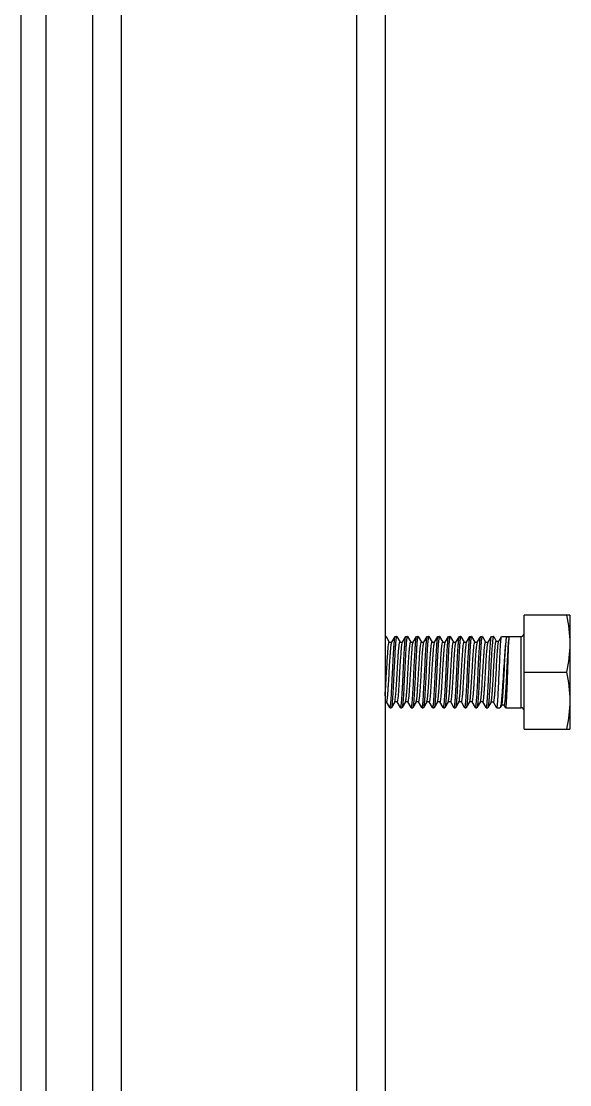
# Model space of a CAD drawing. Extents: x 27938 to 1507990, y 110129 to 923079.
# Drawn here: x 549365 to 549994, y 367100 to 368319 of the extents above; entities that cross this region are included whole.
import ezdxf

# ---------------------------------------------------------------- set-up
doc = ezdxf.new("R2010")
doc.units = 0
doc.header["$LTSCALE"] = 1000
doc.header["$MEASUREMENT"] = 0

msp = doc.modelspace()

# ---------------------------------------------------------------- linework, layer by layer
for p, q in [((549365, 366317.4), (549365, 369059.5)), ((549393.7, 366675.4), (549393.7, 368938.6)), ((549446.8, 368785.7), (549446.8, 366070.8)), ((549479.5, 368785.7), (549479.5, 366070.8)), ((549749.4, 368785.7), (549749.4, 366070.8)), ((549782.1, 368785.7), (549782.1, 366070.8)), ((549993.9, 367638.8), (549941.5, 367638.8)), ((549941.5, 367508), (549941.5, 367638.8)), ((549993.9, 367638.8), (549993.9, 367508)), ((549782.1, 367614.3), (549783.1, 367614.3)), ((549783.3, 367614.2), (549783.1, 367614.3)), ((549793.7, 367614.2), (549793.8, 367614.3)), ((549793.8, 367614.3), (549795.4, 367614.3)), ((549795.5, 367614.2), (549795.4, 367614.3)), ((549805.9, 367614.2), (549806.1, 367614.3)), ((549806.1, 367614.3), (549807.6, 367614.3)), ((549807.8, 367614.2), (549807.6, 367614.3)), ((549818.2, 367614.2), (549818.4, 367614.3)), ((549818.4, 367614.3), (549819.9, 367614.3)), ((549820.1, 367614.2), (549819.9, 367614.3)), ((549830.5, 367614.2), (549830.6, 367614.3)), ((549830.6, 367614.3), (549832.2, 367614.3)), ((549832.3, 367614.2), (549832.2, 367614.3)), ((549842.7, 367614.2), (549842.9, 367614.3)), ((549842.9, 367614.3), (549844.4, 367614.3)), ((549855, 367614.2), (549855.2, 367614.3)), ((549855.2, 367614.3), (549856.7, 367614.3)), ((549856.9, 367614.2), (549856.7, 367614.3)), ((549867.3, 367614.2), (549867.4, 367614.3)), ((549867.4, 367614.3), (549869, 367614.3)), ((549869.1, 367614.2), (549869, 367614.3)), ((549879.5, 367614.2), (549879.7, 367614.3)), ((549879.7, 367614.3), (549881.2, 367614.3)), ((549881.4, 367614.2), (549881.2, 367614.3)), ((549891.8, 367614.2), (549892, 367614.3)), ((549892, 367614.3), (549893.5, 367614.3)), ((549904.1, 367614.2), (549904.2, 367614.3)), ((549904.2, 367614.3), (549906.6, 367614.3)), ((549906.8, 367614.1), (549906.6, 367614.3)), ((549915.6, 367614.2), (549915.7, 367614.3)), ((549915.7, 367614.3), (549938.3, 367614.3)), ((549938.3, 367532.5), (549938.3, 367614.3)), ((549783.3, 367614.2), (549787, 367607.7)), ((549786.9, 367607.7), (549789.9, 367607.7)), ((549789.8, 367607.5), (549793.7, 367614.2)), ((549795.5, 367614.2), (549799.3, 367607.7)), ((549799.2, 367607.7), (549802.2, 367607.7)), ((549802.1, 367607.5), (549805.9, 367614.2)), ((549807.8, 367614.2), (549811.6, 367607.7)), ((549811.5, 367607.7), (549814.4, 367607.7)), ((549814.3, 367607.5), (549818.2, 367614.2)), ((549820.1, 367614.2), (549823.8, 367607.7)), ((549823.7, 367607.7), (549826.7, 367607.7)), ((549826.6, 367607.5), (549830.5, 367614.2)), ((549832.3, 367614.2), (549836.1, 367607.7)), ((549836, 367607.7), (549839, 367607.7)), ((549838.9, 367607.5), (549842.7, 367614.2)), ((549844.6, 367614.2), (549848.4, 367607.7)), ((549848.3, 367607.7), (549851.2, 367607.7)), ((549851.1, 367607.5), (549855, 367614.2)), ((549856.9, 367614.2), (549860.6, 367607.7)), ((549860.5, 367607.7), (549863.5, 367607.7)), ((549863.4, 367607.5), (549867.3, 367614.2)), ((549869.1, 367614.2), (549872.9, 367607.7)), ((549872.8, 367607.7), (549875.8, 367607.7)), ((549875.7, 367607.5), (549879.5, 367614.2)), ((549881.4, 367614.2), (549885.2, 367607.7)), ((549885.1, 367607.7), (549888, 367607.7)), ((549887.9, 367607.5), (549891.8, 367614.2)), ((549893.7, 367614.2), (549897.4, 367607.7)), ((549897.3, 367607.7), (549900.3, 367607.7)), ((549900.2, 367607.5), (549904.1, 367614.2)), ((549906.8, 367614.1), (549909.7, 367609)), ((549909.6, 367609), (549912.6, 367609)), ((549912.5, 367608.9), (549915.6, 367614.2)), ((549924.5, 367613.4), (549921.4, 367613.4)), ((549941.5, 367573.4), (549990.2, 367573.4)), ((549783.9, 367539.2), (549782.1, 367539.2)), ((549787.5, 367532.7), (549783.8, 367539.2)), ((549787.5, 367532.7), (549787.7, 367532.5)), ((549787.7, 367532.5), (549789.2, 367532.5)), ((549789.4, 367532.7), (549789.2, 367532.5)), ((549793.3, 367539.3), (549789.4, 367532.7)), ((549796.1, 367539.2), (549793.2, 367539.2)), ((549793.3, 367539.3), (549793.4, 367539.5)), ((549799.8, 367532.7), (549796, 367539.2)), ((549799.8, 367532.7), (549800, 367532.5)), ((549800, 367532.5), (549801.5, 367532.5)), ((549801.7, 367532.7), (549801.5, 367532.5)), ((549805.5, 367539.3), (549801.7, 367532.7)), ((549808.4, 367539.2), (549805.4, 367539.2)), ((549805.5, 367539.3), (549805.6, 367539.5)), ((549812.1, 367532.7), (549808.3, 367539.2)), ((549812.1, 367532.7), (549812.2, 367532.5)), ((549812.2, 367532.5), (549813.8, 367532.5)), ((549813.9, 367532.7), (549813.8, 367532.5)), ((549817.8, 367539.3), (549813.9, 367532.7)), ((549820.7, 367539.2), (549817.7, 367539.2)), ((549817.8, 367539.3), (549817.9, 367539.5)), ((549824.3, 367532.7), (549820.6, 367539.2)), ((549824.3, 367532.7), (549824.5, 367532.5)), ((549824.5, 367532.5), (549826, 367532.5)), ((549826.2, 367532.7), (549826, 367532.5)), ((549830.1, 367539.3), (549826.2, 367532.7)), ((549832.9, 367539.2), (549830, 367539.2)), ((549830.1, 367539.3), (549830.1, 367539.5)), ((549836.6, 367532.7), (549832.8, 367539.2)), ((549836.6, 367532.7), (549836.8, 367532.5)), ((549836.8, 367532.5), (549838.3, 367532.5)), ((549838.5, 367532.7), (549838.3, 367532.5)), ((549842.3, 367539.3), (549838.5, 367532.7)), ((549845.2, 367539.2), (549842.2, 367539.2)), ((549842.3, 367539.3), (549842.4, 367539.5)), ((549848.9, 367532.7), (549845.1, 367539.2)), ((549848.9, 367532.7), (549849, 367532.5)), ((549849, 367532.5), (549850.6, 367532.5)), ((549850.7, 367532.7), (549850.6, 367532.5)), ((549854.6, 367539.3), (549850.7, 367532.7)), ((549857.5, 367539.2), (549854.5, 367539.2)), ((549861.1, 367532.7), (549857.4, 367539.2)), ((549861.1, 367532.7), (549861.3, 367532.5)), ((549861.3, 367532.5), (549862.8, 367532.5)), ((549866.9, 367539.3), (549863, 367532.7)), ((549869.7, 367539.2), (549866.8, 367539.2)), ((549866.9, 367539.3), (549866.9, 367539.5)), ((549873.4, 367532.7), (549869.6, 367539.2)), ((549873.6, 367532.5), (549875.1, 367532.5)), ((549875.3, 367532.7), (549875.1, 367532.5)), ((549879.1, 367539.3), (549875.3, 367532.7)), ((549882, 367539.2), (549879, 367539.2)), ((549879.1, 367539.3), (549879.2, 367539.5)), ((549885.7, 367532.7), (549881.9, 367539.2)), ((549885.7, 367532.7), (549885.8, 367532.5)), ((549885.8, 367532.5), (549887.4, 367532.5)), ((549887.5, 367532.7), (549887.4, 367532.5)), ((549891.4, 367539.3), (549887.5, 367532.7)), ((549894.3, 367539.2), (549891.3, 367539.2)), ((549891.4, 367539.3), (549891.5, 367539.5)), ((549897.9, 367532.7), (549894.2, 367539.2)), ((549897.9, 367532.7), (549898.1, 367532.5)), ((549898.1, 367532.5), (549899.8, 367532.5)), ((549900, 367532.7), (549899.8, 367532.5)), ((549903.7, 367539.1), (549900, 367532.7)), ((549906.5, 367538.9), (549903.6, 367538.9)), ((549910.1, 367532.7), (549906.4, 367538.9)), ((549910.1, 367532.7), (549910.2, 367532.5)), ((549910.2, 367532.5), (549913.9, 367532.5)), ((549914.2, 367532.8), (549913.9, 367532.5)), ((549915.9, 367535.8), (549914.2, 367532.8)), ((549918.8, 367535.6), (549915.9, 367535.6)), ((549920.5, 367532.6), (549918.8, 367535.6)), ((549920.5, 367532.6), (549920.6, 367532.5)), ((549920.6, 367532.5), (549938.3, 367532.5)), ((549941.5, 367508), (549993.9, 367508))]:
    msp.add_line(p, q)
for centre, start, end in [((549938.3, 367617.6), 270, 0), ((549938.3, 367529.3), 0, 90)]:
    msp.add_arc(centre, 3.27, start, end)
for points in [[(549990.2, 367638.8), (549992.5, 367628.1), (549993.9, 367617.1), (549993.9, 367606.1)], [(549993.9, 367606.1), (549993.9, 367595.2), (549992.5, 367584.2), (549990.2, 367573.4)], [(549990.2, 367573.4), (549992.5, 367562.7), (549993.9, 367551.7), (549993.9, 367540.7)], [(549993.9, 367540.7), (549993.9, 367529.7), (549992.5, 367518.7), (549990.2, 367508)]]:
    msp.add_open_spline(points, degree=3)
for points, knots in [([(549783.1, 367614.3), (549783, 367614.3), (549782.8, 367613.7), (549782.5, 367612.7), (549782.3, 367611), (549782.2, 367609.6), (549782.1, 367608.8)], [0, 0, 0, 0, 0.077049, 0.268055, 0.577055, 1, 1, 1, 1]), ([(549795.4, 367614.3), (549795.3, 367614.3), (549795.1, 367614), (549795, 367613.4), (549794.8, 367612.4), (549794.5, 367610.4), (549794.2, 367607), (549793.8, 367602), (549793.4, 367595.8), (549793.1, 367588.9), (549792.7, 367581.3), (549792.4, 367576.1), (549792.3, 367573.4)], [0, 0, 0, 0, 0.006679, 0.021742, 0.04591, 0.079126, 0.171519, 0.295578, 0.446611, 0.618856, 0.8057, 1, 1, 1, 1]), ([(549807.6, 367614.3), (549807.5, 367614.3), (549807.4, 367614), (549807.2, 367613.4), (549807, 367612.4), (549806.8, 367610.4), (549806.4, 367607), (549806.1, 367602), (549805.7, 367595.8), (549805.3, 367588.9), (549805, 367581.3), (549804.7, 367576.1), (549804.6, 367573.4)], [0, 0, 0, 0, 0.006669, 0.021718, 0.045876, 0.079084, 0.171468, 0.295521, 0.446556, 0.618814, 0.805682, 1, 1, 1, 1]), ([(549819.9, 367614.3), (549819.8, 367614.3), (549819.6, 367614), (549819.5, 367613.4), (549819.3, 367612.4), (549819, 367610.4), (549818.7, 367607), (549818.3, 367602), (549818, 367595.8), (549817.6, 367588.9), (549817.2, 367581.3), (549817, 367576.1), (549816.8, 367573.4)], [0, 0, 0, 0, 0.00669, 0.021765, 0.045943, 0.079167, 0.171572, 0.295635, 0.446661, 0.618889, 0.805716, 1, 1, 1, 1]), ([(549832.2, 367614.3), (549832.1, 367614.3), (549831.9, 367614), (549831.8, 367613.4), (549831.6, 367612.4), (549831.3, 367610.4), (549831, 367607), (549830.6, 367602), (549830.2, 367595.8), (549829.9, 367588.9), (549829.5, 367581.3), (549829.2, 367576.1), (549829.1, 367573.4)], [0, 0, 0, 0, 0.006677, 0.021735, 0.045901, 0.079116, 0.171512, 0.295573, 0.4466, 0.618843, 0.805694, 1, 1, 1, 1]), ([(549844.4, 367614.3), (549844.3, 367614.3), (549844.2, 367614), (549844, 367613.4), (549843.8, 367612.4), (549843.6, 367610.4), (549843.2, 367607), (549842.9, 367602), (549842.5, 367595.8), (549842.1, 367588.9), (549841.7, 367581.3), (549841.5, 367576.1), (549841.4, 367573.4)], [0, 0, 0, 0, 0.006697, 0.021777, 0.045962, 0.079191, 0.171605, 0.29567, 0.44669, 0.618909, 0.805726, 1, 1, 1, 1]), ([(549844.6, 367614.2), (549844.6, 367614.2), (549844.5, 367614.3), (549844.5, 367614.3), (549844.4, 367614.3)], [0, 0, 0, 0, 0.600612, 1, 1, 1, 1]), ([(549856.7, 367614.3), (549856.6, 367614.3), (549856.4, 367614), (549856.3, 367613.4), (549856.1, 367612.4), (549855.8, 367610.4), (549855.5, 367607), (549855.1, 367602), (549854.8, 367595.8), (549854.4, 367588.9), (549854, 367581.3), (549853.8, 367576.1), (549853.6, 367573.4)], [0, 0, 0, 0, 0.006686, 0.021757, 0.045931, 0.079152, 0.171553, 0.295615, 0.446644, 0.618879, 0.805711, 1, 1, 1, 1]), ([(549869, 367614.3), (549868.9, 367614.3), (549868.7, 367614), (549868.6, 367613.4), (549868.4, 367612.4), (549868.1, 367610.4), (549867.8, 367607), (549867.4, 367602), (549867, 367595.8), (549866.7, 367588.9), (549866.3, 367581.3), (549866, 367576.1), (549865.9, 367573.4)], [0, 0, 0, 0, 0.006676, 0.021736, 0.045901, 0.079115, 0.171505, 0.295563, 0.446596, 0.618846, 0.805696, 1, 1, 1, 1]), ([(549881.2, 367614.3), (549881.1, 367614.3), (549881, 367614), (549880.8, 367613.4), (549880.6, 367612.4), (549880.4, 367610.4), (549880, 367607), (549879.7, 367602), (549879.3, 367595.8), (549878.9, 367588.9), (549878.5, 367581.3), (549878.3, 367576.1), (549878.2, 367573.4)], [0, 0, 0, 0, 0.006669, 0.021718, 0.045876, 0.079084, 0.171468, 0.295522, 0.446557, 0.618815, 0.805682, 1, 1, 1, 1]), ([(549893.5, 367614.3), (549893.4, 367614.3), (549893.2, 367614), (549893.1, 367613.4), (549892.9, 367612.4), (549892.6, 367610.4), (549892.3, 367607), (549891.9, 367602), (549891.6, 367595.8), (549891.2, 367588.9), (549890.8, 367581.3), (549890.6, 367576.1), (549890.4, 367573.4)], [0, 0, 0, 0, 0.006688, 0.021753, 0.045929, 0.079148, 0.171548, 0.29561, 0.446639, 0.618873, 0.805706, 1, 1, 1, 1]), ([(549893.7, 367614.2), (549893.6, 367614.2), (549893.6, 367614.3), (549893.5, 367614.3), (549893.5, 367614.3)], [0, 0, 0, 0, 0.600476, 1, 1, 1, 1]), ([(549906.6, 367614.3), (549906.5, 367614.3), (549906.2, 367614), (549906.1, 367613.4), (549905.9, 367612.4), (549905.6, 367610.4), (549905.2, 367607), (549904.8, 367602), (549904.3, 367595.8), (549903.9, 367588.9), (549903.5, 367581.3), (549903.2, 367576.1), (549903.1, 367573.4)], [0, 0, 0, 0, 0.007187, 0.022465, 0.046744, 0.080015, 0.172417, 0.296393, 0.447275, 0.619318, 0.805937, 1, 1, 1, 1]), ([(549782.1, 367546.3), (549782.3, 367548.9), (549782.8, 367554.6), (549783.3, 367563.9), (549783.9, 367574.1), (549784.5, 367584.1), (549785, 367592.1), (549785.4, 367597.7), (549785.7, 367601.1), (549786, 367603.8), (549786.3, 367605.9), (549786.5, 367606.9), (549786.8, 367607.7), (549786.9, 367607.7)], [0, 0, 0, 0, 0.125273, 0.280526, 0.451, 0.620464, 0.772784, 0.837888, 0.893492, 0.938284, 0.971239, 0.991709, 1, 1, 1, 1]), ([(549783.9, 367539.2), (549783.9, 367539.2), (549784.1, 367539.4), (549784.4, 367540.2), (549784.7, 367542), (549785, 367544.9), (549785.4, 367548.9), (549785.7, 367553.8), (549786.1, 367559.3), (549786.5, 367565.4), (549787, 367573.9), (549787.4, 367582.3), (549787.9, 367590.3), (549788.3, 367595.5), (549788.7, 367600), (549789, 367603.5), (549789.4, 367605.9), (549789.6, 367607.1), (549789.8, 367607.5)], [0, 0, 0, 0, 0.003516, 0.010771, 0.037949, 0.081609, 0.140308, 0.211978, 0.294061, 0.383613, 0.477416, 0.664254, 0.750571, 0.827952, 0.893624, 0.945254, 0.981055, 1, 1, 1, 1]), ([(549790.8, 367573.4), (549791, 367578.4), (549791.4, 367585.6), (549791.8, 367594.8), (549792.2, 367600.8), (549792.6, 367605.8), (549792.9, 367609.8), (549793.2, 367612.4), (549793.4, 367613.8), (549793.7, 367614.2)], [0, 0, 0, 0, 0.364023, 0.530311, 0.678342, 0.803036, 0.90014, 0.966414, 1, 1, 1, 1]), ([(549793.4, 367539.5), (549793.5, 367540), (549793.8, 367541.5), (549794.1, 367544.1), (549794.5, 367547.8), (549795, 367554.3), (549795.6, 367563.8), (549796.2, 367573.9), (549796.6, 367582.2), (549797, 367588.1), (549797.3, 367593.5), (549797.7, 367598.2), (549798.1, 367602.1), (549798.4, 367604.9), (549798.7, 367606.7), (549798.9, 367607.4), (549799.1, 367607.7), (549799.2, 367607.7)], [0, 0, 0, 0, 0.023139, 0.062463, 0.116774, 0.184236, 0.348936, 0.533941, 0.62611, 0.713772, 0.793885, 0.863675, 0.920735, 0.963127, 0.989505, 0.996557, 1, 1, 1, 1]), ([(549796.1, 367539.2), (549796.2, 367539.2), (549796.4, 367539.4), (549796.6, 367540.2), (549797, 367542), (549797.3, 367544.9), (549797.7, 367548.9), (549798, 367553.8), (549798.4, 367559.3), (549798.7, 367565.4), (549799.2, 367573.9), (549799.7, 367582.3), (549800.2, 367590.3), (549800.6, 367595.5), (549800.9, 367600), (549801.3, 367603.5), (549801.6, 367605.9), (549801.9, 367607.1), (549802.1, 367607.5)], [0, 0, 0, 0, 0.003516, 0.010771, 0.037949, 0.081609, 0.140308, 0.211978, 0.294061, 0.383613, 0.477416, 0.664254, 0.750571, 0.827952, 0.893624, 0.945254, 0.981055, 1, 1, 1, 1]), ([(549803, 367573.4), (549803.3, 367578.4), (549803.6, 367585.6), (549804.1, 367594.8), (549804.5, 367600.8), (549804.8, 367605.8), (549805.1, 367609.8), (549805.5, 367612.4), (549805.7, 367613.8), (549805.9, 367614.2)], [0, 0, 0, 0, 0.364021, 0.530313, 0.678345, 0.803036, 0.900138, 0.966413, 1, 1, 1, 1]), ([(549805.6, 367539.5), (549805.8, 367540), (549806.1, 367541.4), (549806.4, 367544.1), (549806.8, 367547.7), (549807.3, 367554.2), (549807.9, 367563.8), (549808.4, 367573.8), (549808.9, 367582.2), (549809.3, 367588.1), (549809.6, 367593.5), (549810, 367598.2), (549810.3, 367602.1), (549810.7, 367604.9), (549811, 367606.7), (549811.2, 367607.4), (549811.4, 367607.7), (549811.5, 367607.7)], [0, 0, 0, 0, 0.023, 0.06221, 0.116433, 0.183837, 0.348506, 0.533571, 0.625793, 0.713517, 0.793694, 0.863545, 0.920659, 0.963092, 0.989496, 0.996554, 1, 1, 1, 1]), ([(549808.4, 367539.2), (549808.5, 367539.2), (549808.7, 367539.4), (549808.9, 367540.2), (549809.2, 367542), (549809.6, 367544.9), (549809.9, 367548.9), (549810.3, 367553.8), (549810.6, 367559.3), (549811, 367565.4), (549811.5, 367573.9), (549812, 367582.3), (549812.5, 367590.3), (549812.8, 367595.5), (549813.2, 367600), (549813.5, 367603.5), (549813.9, 367605.9), (549814.1, 367607.1), (549814.3, 367607.5)], [0, 0, 0, 0, 0.003516, 0.010771, 0.037949, 0.081609, 0.140308, 0.211978, 0.294061, 0.383613, 0.477416, 0.664254, 0.750571, 0.827952, 0.893624, 0.945254, 0.981055, 1, 1, 1, 1]), ([(549815.3, 367573.4), (549815.5, 367578.4), (549815.9, 367585.6), (549816.4, 367594.8), (549816.7, 367600.8), (549817.1, 367605.8), (549817.4, 367609.8), (549817.8, 367612.4), (549818, 367613.8), (549818.2, 367614.2)], [0, 0, 0, 0, 0.364026, 0.530319, 0.678348, 0.803035, 0.900137, 0.966414, 1, 1, 1, 1]), ([(549817.9, 367539.5), (549818.1, 367540), (549818.3, 367541.4), (549818.7, 367544), (549819, 367547.7), (549819.5, 367554.2), (549820.1, 367563.7), (549820.7, 367573.8), (549821.2, 367582.1), (549821.5, 367588.1), (549821.9, 367593.5), (549822.2, 367598.2), (549822.6, 367602.1), (549822.9, 367604.9), (549823.2, 367606.7), (549823.5, 367607.4), (549823.7, 367607.7), (549823.7, 367607.7)], [0, 0, 0, 0, 0.022862, 0.061956, 0.116091, 0.183437, 0.348074, 0.5332, 0.625476, 0.713261, 0.793503, 0.863416, 0.920583, 0.963057, 0.989487, 0.996552, 1, 1, 1, 1]), ([(549820.7, 367539.2), (549820.7, 367539.2), (549820.9, 367539.4), (549821.2, 367540.2), (549821.5, 367542), (549821.8, 367544.9), (549822.2, 367548.9), (549822.5, 367553.8), (549822.9, 367559.3), (549823.3, 367565.4), (549823.8, 367573.9), (549824.2, 367582.3), (549824.7, 367590.3), (549825.1, 367595.5), (549825.5, 367600), (549825.8, 367603.5), (549826.2, 367605.9), (549826.4, 367607.1), (549826.6, 367607.5)], [0, 0, 0, 0, 0.003516, 0.010771, 0.037949, 0.081609, 0.140308, 0.211978, 0.294061, 0.383613, 0.477416, 0.664254, 0.750571, 0.827952, 0.893624, 0.945254, 0.981055, 1, 1, 1, 1]), ([(549827.6, 367573.4), (549827.8, 367578.4), (549828.2, 367585.6), (549828.6, 367594.8), (549829, 367600.8), (549829.4, 367605.8), (549829.7, 367609.8), (549830, 367612.4), (549830.2, 367613.8), (549830.5, 367614.2)], [0, 0, 0, 0, 0.364024, 0.530311, 0.678342, 0.803035, 0.900139, 0.966414, 1, 1, 1, 1]), ([(549830.1, 367539.5), (549830.3, 367540), (549830.6, 367541.4), (549830.9, 367544), (549831.3, 367547.7), (549831.8, 367554.2), (549832.4, 367563.7), (549833, 367573.8), (549833.4, 367582.1), (549833.8, 367588.1), (549834.1, 367593.5), (549834.5, 367598.2), (549834.9, 367602.1), (549835.2, 367604.9), (549835.5, 367606.7), (549835.7, 367607.4), (549835.9, 367607.7), (549836, 367607.7)], [0, 0, 0, 0, 0.022723, 0.061701, 0.115749, 0.183037, 0.347642, 0.532829, 0.625158, 0.713005, 0.793312, 0.863286, 0.920506, 0.963022, 0.989478, 0.99655, 1, 1, 1, 1]), ([(549832.9, 367539.2), (549833, 367539.2), (549833.2, 367539.4), (549833.4, 367540.2), (549833.8, 367542), (549834.1, 367544.9), (549834.5, 367548.9), (549834.8, 367553.8), (549835.2, 367559.3), (549835.5, 367565.4), (549836, 367573.9), (549836.5, 367582.3), (549837, 367590.3), (549837.4, 367595.5), (549837.7, 367600), (549838.1, 367603.5), (549838.4, 367605.9), (549838.7, 367607.1), (549838.9, 367607.5)], [0, 0, 0, 0, 0.003516, 0.010771, 0.037949, 0.081609, 0.140308, 0.211978, 0.294061, 0.383613, 0.477416, 0.664254, 0.750571, 0.827952, 0.893624, 0.945254, 0.981055, 1, 1, 1, 1]), ([(549839.8, 367573.4), (549840.1, 367578.4), (549840.4, 367585.6), (549840.9, 367594.8), (549841.3, 367600.8), (549841.6, 367605.8), (549841.9, 367609.8), (549842.3, 367612.4), (549842.5, 367613.8), (549842.7, 367614.2)], [0, 0, 0, 0, 0.364026, 0.530313, 0.678337, 0.803029, 0.900137, 0.966414, 1, 1, 1, 1]), ([(549842.4, 367539.5), (549842.6, 367540), (549842.9, 367541.4), (549843.2, 367544), (549843.5, 367547.6), (549844.1, 367554.1), (549844.6, 367563.7), (549845.2, 367573.8), (549845.7, 367582.1), (549846.1, 367588), (549846.4, 367593.5), (549846.8, 367598.2), (549847.1, 367602.1), (549847.4, 367604.9), (549847.8, 367606.7), (549848, 367607.4), (549848.2, 367607.7), (549848.3, 367607.7)], [0, 0, 0, 0, 0.022584, 0.061447, 0.115407, 0.182636, 0.34721, 0.532457, 0.62484, 0.712749, 0.79312, 0.863155, 0.920429, 0.962986, 0.989469, 0.996548, 1, 1, 1, 1]), ([(549845.2, 367539.2), (549845.3, 367539.2), (549845.5, 367539.4), (549845.7, 367540.2), (549846, 367542), (549846.4, 367544.9), (549846.7, 367548.9), (549847.1, 367553.8), (549847.4, 367559.3), (549847.8, 367565.4), (549848.3, 367573.9), (549848.8, 367582.3), (549849.3, 367590.3), (549849.6, 367595.5), (549850, 367600), (549850.3, 367603.5), (549850.7, 367605.9), (549850.9, 367607.1), (549851.1, 367607.5)], [0, 0, 0, 0, 0.003516, 0.010772, 0.037949, 0.081609, 0.140308, 0.211978, 0.294061, 0.383612, 0.477416, 0.664254, 0.750571, 0.827952, 0.893624, 0.945254, 0.981055, 1, 1, 1, 1]), ([(549852.1, 367573.4), (549852.3, 367578.4), (549852.7, 367585.6), (549853.2, 367594.8), (549853.5, 367600.8), (549853.9, 367605.8), (549854.2, 367609.8), (549854.6, 367612.4), (549854.8, 367613.8), (549855, 367614.2)], [0, 0, 0, 0, 0.364026, 0.530312, 0.67834, 0.803034, 0.90014, 0.966415, 1, 1, 1, 1]), ([(549854.7, 367539.5), (549854.9, 367540), (549855.1, 367541.4), (549855.5, 367544), (549855.8, 367547.6), (549856.3, 367554.1), (549856.9, 367563.6), (549857.5, 367573.7), (549858, 367582.1), (549858.3, 367588), (549858.7, 367593.5), (549859, 367598.2), (549859.4, 367602.1), (549859.7, 367604.9), (549860, 367606.7), (549860.3, 367607.4), (549860.5, 367607.7), (549860.5, 367607.7)], [0, 0, 0, 0, 0.022445, 0.061192, 0.115065, 0.182235, 0.346776, 0.532084, 0.624521, 0.712492, 0.792928, 0.863025, 0.920353, 0.962951, 0.98946, 0.996545, 1, 1, 1, 1]), ([(549857.5, 367539.2), (549857.5, 367539.2), (549857.7, 367539.4), (549858, 367540.2), (549858.3, 367542), (549858.6, 367544.9), (549859, 367548.9), (549859.3, 367553.8), (549859.7, 367559.3), (549860.1, 367565.4), (549860.6, 367573.9), (549861, 367582.3), (549861.5, 367590.3), (549861.9, 367595.5), (549862.3, 367600), (549862.6, 367603.5), (549863, 367605.9), (549863.2, 367607.1), (549863.4, 367607.5)], [0, 0, 0, 0, 0.003516, 0.010772, 0.037949, 0.081609, 0.140308, 0.211978, 0.294061, 0.383612, 0.477416, 0.664253, 0.750571, 0.827952, 0.893624, 0.945254, 0.981055, 1, 1, 1, 1]), ([(549864.4, 367573.4), (549864.6, 367578.4), (549864.9, 367585.6), (549865.4, 367594.8), (549865.8, 367600.8), (549866.1, 367605.8), (549866.5, 367609.8), (549866.8, 367612.4), (549867, 367613.8), (549867.3, 367614.2)], [0, 0, 0, 0, 0.364021, 0.530311, 0.678343, 0.803036, 0.90014, 0.966414, 1, 1, 1, 1]), ([(549866.9, 367539.5), (549867.1, 367540), (549867.4, 367541.3), (549867.7, 367543.9), (549868.1, 367547.6), (549868.6, 367554.1), (549869.2, 367563.6), (549869.7, 367573.7), (549870.2, 367582), (549870.6, 367588), (549870.9, 367593.4), (549871.3, 367598.2), (549871.6, 367602.1), (549872, 367604.9), (549872.3, 367606.7), (549872.5, 367607.4), (549872.7, 367607.7), (549872.8, 367607.7)], [0, 0, 0, 0, 0.022306, 0.060937, 0.114721, 0.181834, 0.346342, 0.531711, 0.624202, 0.712235, 0.792736, 0.862894, 0.920276, 0.962916, 0.98945, 0.996543, 1, 1, 1, 1]), ([(549869.7, 367539.2), (549869.8, 367539.2), (549870, 367539.4), (549870.2, 367540.2), (549870.6, 367542), (549870.9, 367544.9), (549871.3, 367548.9), (549871.6, 367553.8), (549872, 367559.3), (549872.3, 367565.4), (549872.8, 367573.9), (549873.3, 367582.3), (549873.8, 367590.3), (549874.2, 367595.5), (549874.5, 367600), (549874.9, 367603.5), (549875.2, 367605.9), (549875.5, 367607.1), (549875.7, 367607.5)], [0, 0, 0, 0, 0.003515, 0.010772, 0.037949, 0.081609, 0.140308, 0.211978, 0.294061, 0.383612, 0.477415, 0.664253, 0.750571, 0.827952, 0.893624, 0.945254, 0.981055, 1, 1, 1, 1]), ([(549876.6, 367573.4), (549876.9, 367578.4), (549877.2, 367585.6), (549877.7, 367594.8), (549878.1, 367600.8), (549878.4, 367605.8), (549878.7, 367609.8), (549879.1, 367612.4), (549879.3, 367613.8), (549879.5, 367614.2)], [0, 0, 0, 0, 0.364021, 0.530314, 0.678346, 0.803036, 0.900137, 0.966413, 1, 1, 1, 1]), ([(549879.2, 367539.5), (549879.4, 367539.9), (549879.6, 367541.3), (549880, 367543.9), (549880.3, 367547.5), (549880.8, 367554), (549881.4, 367563.6), (549882, 367573.7), (549882.5, 367582), (549882.8, 367588), (549883.2, 367593.4), (549883.6, 367598.2), (549883.9, 367602.1), (549884.2, 367604.9), (549884.6, 367606.7), (549884.8, 367607.4), (549885, 367607.7), (549885.1, 367607.7)], [0, 0, 0, 0, 0.022167, 0.060682, 0.114378, 0.181432, 0.345908, 0.531337, 0.623882, 0.711978, 0.792543, 0.862763, 0.920199, 0.962881, 0.989441, 0.996541, 1, 1, 1, 1]), ([(549882, 367539.2), (549882.1, 367539.2), (549882.3, 367539.4), (549882.5, 367540.2), (549882.8, 367542), (549883.2, 367544.9), (549883.5, 367548.9), (549883.9, 367553.8), (549884.2, 367559.3), (549884.6, 367565.4), (549885.1, 367573.9), (549885.6, 367582.3), (549886.1, 367590.3), (549886.4, 367595.5), (549886.8, 367600), (549887.1, 367603.5), (549887.5, 367605.9), (549887.7, 367607.1), (549887.9, 367607.5)], [0, 0, 0, 0, 0.003515, 0.010772, 0.037949, 0.081609, 0.140308, 0.211978, 0.294061, 0.383612, 0.477415, 0.664253, 0.750571, 0.827952, 0.893624, 0.945254, 0.981055, 1, 1, 1, 1]), ([(549888.9, 367573.4), (549889.1, 367578.4), (549889.5, 367585.6), (549890, 367594.8), (549890.3, 367600.8), (549890.7, 367605.8), (549891, 367609.8), (549891.4, 367612.4), (549891.6, 367613.8), (549891.8, 367614.2)], [0, 0, 0, 0, 0.364026, 0.530319, 0.678348, 0.803035, 0.900137, 0.966414, 1, 1, 1, 1]), ([(549891.5, 367539.5), (549891.7, 367539.9), (549891.9, 367541.3), (549892.3, 367543.9), (549892.6, 367547.5), (549893.1, 367554), (549893.7, 367563.5), (549894.3, 367573.6), (549894.8, 367582), (549895.1, 367588), (549895.5, 367593.4), (549895.8, 367598.2), (549896.2, 367602.1), (549896.5, 367604.9), (549896.8, 367606.7), (549897.1, 367607.4), (549897.2, 367607.7), (549897.3, 367607.7)], [0, 0, 0, 0, 0.022028, 0.060426, 0.114034, 0.181029, 0.345472, 0.530963, 0.623561, 0.71172, 0.79235, 0.862632, 0.920122, 0.962845, 0.989432, 0.996538, 1, 1, 1, 1]), ([(549894.3, 367539.2), (549894.3, 367539.2), (549894.5, 367539.4), (549894.8, 367540.2), (549895.1, 367542), (549895.4, 367544.9), (549895.8, 367548.9), (549896.1, 367553.8), (549896.5, 367559.3), (549896.9, 367565.4), (549897.4, 367573.9), (549897.8, 367582.3), (549898.3, 367590.3), (549898.7, 367595.5), (549899.1, 367600), (549899.4, 367603.5), (549899.8, 367605.9), (549900, 367607.1), (549900.2, 367607.5)], [0, 0, 0, 0, 0.003515, 0.010772, 0.037949, 0.081609, 0.140308, 0.211978, 0.294061, 0.383612, 0.477415, 0.664253, 0.750571, 0.827952, 0.893624, 0.945254, 0.981055, 1, 1, 1, 1]), ([(549901.2, 367573.4), (549901.4, 367578.4), (549901.7, 367585.6), (549902.2, 367594.8), (549902.6, 367600.8), (549902.9, 367605.8), (549903.3, 367609.8), (549903.6, 367612.4), (549903.8, 367613.8), (549904.1, 367614.2)], [0, 0, 0, 0, 0.364024, 0.530312, 0.678343, 0.803036, 0.90014, 0.966414, 1, 1, 1, 1]), ([(549903.7, 367539.1), (549903.9, 367539.5), (549904.1, 367540.8), (549904.5, 367543.2), (549904.8, 367546.9), (549905.2, 367551.5), (549905.6, 367556.9), (549906.1, 367565.1), (549906.5, 367573.7), (549907, 367582.4), (549907.4, 367588.6), (549907.8, 367594.3), (549908.1, 367599.2), (549908.5, 367603.2), (549908.8, 367606.2), (549909.1, 367608), (549909.4, 367608.8), (549909.5, 367609), (549909.6, 367609)], [0, 0, 0, 0, 0.019036, 0.055162, 0.107284, 0.173532, 0.25149, 0.338305, 0.525651, 0.619397, 0.708683, 0.790327, 0.861445, 0.919555, 0.962678, 0.989457, 0.996584, 1, 1, 1, 1]), ([(549906.5, 367538.9), (549906.6, 367538.9), (549906.8, 367539.2), (549907.1, 367540), (549907.4, 367541.9), (549907.7, 367544.9), (549908.1, 367549), (549908.4, 367554), (549908.8, 367559.8), (549909.2, 367566), (549909.7, 367574.7), (549910.1, 367583.3), (549910.6, 367591.5), (549911, 367596.8), (549911.4, 367601.3), (549911.7, 367604.8), (549912.1, 367607.2), (549912.3, 367608.5), (549912.5, 367608.9)], [0, 0, 0, 0, 0.003526, 0.010871, 0.03842, 0.082642, 0.142013, 0.214376, 0.297085, 0.387117, 0.481196, 0.667858, 0.753739, 0.830507, 0.895467, 0.946372, 0.98153, 1, 1, 1, 1]), ([(549913, 367573.4), (549913.3, 367578.4), (549913.6, 367585.7), (549914, 367595), (549914.3, 367601), (549914.6, 367606), (549914.9, 367609.9), (549915.2, 367612.5), (549915.4, 367613.8), (549915.6, 367614.2)], [0, 0, 0, 0, 0.366748, 0.534004, 0.682559, 0.80722, 0.903651, 0.968552, 1, 1, 1, 1]), ([(549915.9, 367535.8), (549916.2, 367536.1), (549916.4, 367537.4), (549916.7, 367539.8), (549917, 367543.3), (549917.4, 367547.8), (549917.7, 367553.2), (549918.2, 367561.5), (549918.8, 367572.5), (549919.4, 367585.7), (549920, 367597.4), (549920.7, 367606.5), (549921.1, 367611.5), (549921.4, 367613.4)], [0, 0, 0, 0, 0.016498, 0.048153, 0.094091, 0.152829, 0.222461, 0.300749, 0.473185, 0.64885, 0.806645, 0.928205, 1, 1, 1, 1]), ([(549921.4, 367613.4), (549921.2, 367612.7), (549920.9, 367611), (549920.2, 367606.2), (549919.5, 367598.1), (549918.7, 367586.5), (549918.2, 367578), (549917.9, 367573.4)], [0, 0, 0, 0, 0.052104, 0.130854, 0.359409, 0.660459, 1, 1, 1, 1]), ([(549918.8, 367535.6), (549918.9, 367535.6), (549919.1, 367535.9), (549919.2, 367536.4), (549919.4, 367537.2), (549919.7, 367538.9), (549920, 367541.8), (549920.3, 367546.1), (549920.7, 367551.3), (549921, 367557.3), (549921.4, 367563.9), (549921.9, 367573.2), (549922.4, 367584.5), (549923, 367596.7), (549923.7, 367606.2), (549924.1, 367611.5), (549924.5, 367613.4)], [0, 0, 0, 0, 0.003181, 0.009997, 0.020842, 0.035708, 0.077022, 0.132568, 0.200428, 0.278278, 0.363482, 0.453195, 0.634322, 0.798504, 0.925407, 1, 1, 1, 1]), ([(549922.8, 367573.4), (549922.9, 367578), (549923.2, 367586.5), (549923.6, 367598.1), (549924, 367606.9), (549924.3, 367611.7), (549924.5, 367613.4)], [0, 0, 0, 0, 0.340216, 0.641739, 0.870295, 1, 1, 1, 1]), ([(549787.7, 367532.5), (549787.8, 367532.5), (549788, 367532.9), (549788.1, 367533.4), (549788.3, 367534.4), (549788.6, 367536.4), (549788.9, 367539.9), (549789.3, 367544.9), (549789.6, 367551), (549790, 367558), (549790.4, 367565.5), (549790.6, 367570.8), (549790.8, 367573.4)], [0, 0, 0, 0, 0.006696, 0.021778, 0.045962, 0.079192, 0.171607, 0.295672, 0.44669, 0.618908, 0.805728, 1, 1, 1, 1]), ([(549792.3, 367573.4), (549792.1, 367568.5), (549791.7, 367561.2), (549791.2, 367552), (549790.9, 367546), (549790.5, 367541), (549790.2, 367537.1), (549789.8, 367534.5), (549789.6, 367533.1), (549789.4, 367532.7)], [0, 0, 0, 0, 0.36397, 0.530239, 0.678254, 0.802945, 0.900063, 0.966368, 1, 1, 1, 1]), ([(549800, 367532.5), (549800.1, 367532.5), (549800.2, 367532.9), (549800.4, 367533.4), (549800.6, 367534.4), (549800.8, 367536.4), (549801.2, 367539.9), (549801.5, 367544.9), (549801.9, 367551), (549802.3, 367558), (549802.7, 367565.5), (549802.9, 367570.8), (549803, 367573.4)], [0, 0, 0, 0, 0.006683, 0.02175, 0.045921, 0.079139, 0.171534, 0.295592, 0.446617, 0.618856, 0.805703, 1, 1, 1, 1]), ([(549804.6, 367573.4), (549804.3, 367568.5), (549804, 367561.2), (549803.5, 367552), (549803.2, 367546), (549802.8, 367541), (549802.5, 367537.1), (549802.1, 367534.5), (549801.9, 367533.1), (549801.7, 367532.7)], [0, 0, 0, 0, 0.363954, 0.530216, 0.678234, 0.802928, 0.900053, 0.966366, 1, 1, 1, 1]), ([(549812.2, 367532.5), (549812.3, 367532.5), (549812.5, 367532.9), (549812.7, 367533.4), (549812.8, 367534.4), (549813.1, 367536.4), (549813.4, 367539.9), (549813.8, 367544.9), (549814.2, 367551), (549814.6, 367558), (549814.9, 367565.5), (549815.2, 367570.8), (549815.3, 367573.4)], [0, 0, 0, 0, 0.006669, 0.021719, 0.045878, 0.079087, 0.171477, 0.295536, 0.446573, 0.618824, 0.805681, 1, 1, 1, 1]), ([(549816.8, 367573.4), (549816.6, 367568.5), (549816.3, 367561.2), (549815.8, 367552), (549815.4, 367546), (549815.1, 367541), (549814.7, 367537.1), (549814.4, 367534.5), (549814.2, 367533.1), (549813.9, 367532.7)], [0, 0, 0, 0, 0.363958, 0.530229, 0.678249, 0.80294, 0.900058, 0.966367, 1, 1, 1, 1]), ([(549824.5, 367532.5), (549824.6, 367532.5), (549824.8, 367532.9), (549824.9, 367533.4), (549825.1, 367534.4), (549825.4, 367536.4), (549825.7, 367539.9), (549826.1, 367544.9), (549826.4, 367551), (549826.8, 367558), (549827.2, 367565.5), (549827.4, 367570.8), (549827.6, 367573.4)], [0, 0, 0, 0, 0.006673, 0.021729, 0.045891, 0.079103, 0.17149, 0.295546, 0.446581, 0.618835, 0.805691, 1, 1, 1, 1]), ([(549829.1, 367573.4), (549828.9, 367568.5), (549828.5, 367561.2), (549828, 367552), (549827.7, 367546), (549827.3, 367541), (549827, 367537.1), (549826.6, 367534.5), (549826.4, 367533.1), (549826.2, 367532.7)], [0, 0, 0, 0, 0.363957, 0.530226, 0.678246, 0.80294, 0.90006, 0.966367, 1, 1, 1, 1]), ([(549836.8, 367532.5), (549836.9, 367532.5), (549837, 367532.9), (549837.2, 367533.4), (549837.4, 367534.4), (549837.6, 367536.4), (549838, 367539.9), (549838.3, 367544.9), (549838.7, 367551), (549839.1, 367558), (549839.5, 367565.5), (549839.7, 367570.8), (549839.8, 367573.4)], [0, 0, 0, 0, 0.006683, 0.02175, 0.045922, 0.079141, 0.171538, 0.295599, 0.446629, 0.61887, 0.805706, 1, 1, 1, 1]), ([(549841.4, 367573.4), (549841.1, 367568.5), (549840.8, 367561.2), (549840.3, 367552), (549840, 367546), (549839.6, 367541), (549839.3, 367537.1), (549838.9, 367534.5), (549838.7, 367533.1), (549838.5, 367532.7)], [0, 0, 0, 0, 0.363961, 0.530224, 0.678244, 0.802939, 0.900061, 0.966368, 1, 1, 1, 1]), ([(549849, 367532.5), (549849.1, 367532.5), (549849.3, 367532.9), (549849.5, 367533.4), (549849.6, 367534.4), (549849.9, 367536.4), (549850.2, 367539.9), (549850.6, 367544.9), (549851, 367551), (549851.4, 367558), (549851.7, 367565.5), (549852, 367570.8), (549852.1, 367573.4)], [0, 0, 0, 0, 0.006693, 0.021771, 0.045952, 0.079178, 0.171587, 0.295651, 0.446675, 0.618899, 0.805721, 1, 1, 1, 1]), ([(549853.6, 367573.4), (549853.4, 367568.5), (549853.1, 367561.2), (549852.6, 367552), (549852.2, 367546), (549851.9, 367541), (549851.5, 367537.1), (549851.2, 367534.5), (549851, 367533.1), (549850.7, 367532.7)], [0, 0, 0, 0, 0.363963, 0.530226, 0.67824, 0.802935, 0.900059, 0.966368, 1, 1, 1, 1]), ([(549861.3, 367532.5), (549861.4, 367532.5), (549861.6, 367532.9), (549861.7, 367533.4), (549861.9, 367534.4), (549862.2, 367536.4), (549862.5, 367539.9), (549862.9, 367544.9), (549863.2, 367551), (549863.6, 367558), (549864, 367565.5), (549864.2, 367570.8), (549864.4, 367573.4)], [0, 0, 0, 0, 0.006694, 0.021774, 0.045957, 0.079186, 0.171599, 0.295663, 0.446681, 0.618902, 0.805725, 1, 1, 1, 1]), ([(549865.9, 367573.4), (549865.7, 367568.5), (549865.3, 367561.2), (549864.8, 367552), (549864.5, 367546), (549864.1, 367541), (549863.8, 367537.1), (549863.4, 367534.5), (549863.2, 367533.1), (549863, 367532.7)], [0, 0, 0, 0, 0.363971, 0.530241, 0.678257, 0.802947, 0.900064, 0.966368, 1, 1, 1, 1]), ([(549873.6, 367532.5), (549873.7, 367532.5), (549873.8, 367532.9), (549874, 367533.4), (549874.2, 367534.4), (549874.4, 367536.4), (549874.8, 367539.9), (549875.1, 367544.9), (549875.5, 367551), (549875.9, 367558), (549876.3, 367565.5), (549876.5, 367570.8), (549876.6, 367573.4)], [0, 0, 0, 0, 0.006682, 0.021747, 0.045917, 0.079134, 0.171527, 0.295584, 0.44661, 0.618852, 0.805701, 1, 1, 1, 1]), ([(549878.2, 367573.4), (549877.9, 367568.5), (549877.6, 367561.2), (549877.1, 367552), (549876.8, 367546), (549876.4, 367541), (549876.1, 367537.1), (549875.7, 367534.5), (549875.5, 367533.1), (549875.3, 367532.7)], [0, 0, 0, 0, 0.363954, 0.530216, 0.678234, 0.802928, 0.900053, 0.966366, 1, 1, 1, 1]), ([(549885.8, 367532.5), (549885.9, 367532.5), (549886.1, 367532.9), (549886.2, 367533.4), (549886.4, 367534.4), (549886.7, 367536.4), (549887, 367539.9), (549887.4, 367544.9), (549887.8, 367551), (549888.2, 367558), (549888.5, 367565.5), (549888.8, 367570.8), (549888.9, 367573.4)], [0, 0, 0, 0, 0.006669, 0.02172, 0.045879, 0.079089, 0.171479, 0.295539, 0.446576, 0.618826, 0.805682, 1, 1, 1, 1]), ([(549890.4, 367573.4), (549890.2, 367568.5), (549889.9, 367561.2), (549889.4, 367552), (549889, 367546), (549888.7, 367541), (549888.3, 367537.1), (549888, 367534.5), (549887.8, 367533.1), (549887.5, 367532.7)], [0, 0, 0, 0, 0.363959, 0.530229, 0.678249, 0.80294, 0.900058, 0.966367, 1, 1, 1, 1]), ([(549898.1, 367532.5), (549898.2, 367532.5), (549898.4, 367532.9), (549898.5, 367533.4), (549898.7, 367534.4), (549899, 367536.4), (549899.3, 367539.9), (549899.7, 367544.9), (549900, 367551), (549900.4, 367558), (549900.8, 367565.5), (549901, 367570.8), (549901.2, 367573.4)], [0, 0, 0, 0, 0.006673, 0.021727, 0.045889, 0.079101, 0.171487, 0.295543, 0.446578, 0.618832, 0.80569, 1, 1, 1, 1]), ([(549903.1, 367573.4), (549902.8, 367568.5), (549902.5, 367561.3), (549901.9, 367552.1), (549901.5, 367546.1), (549901.2, 367541.1), (549900.8, 367537.2), (549900.4, 367534.5), (549900.2, 367533.1), (549900, 367532.7)], [0, 0, 0, 0, 0.362797, 0.528646, 0.676443, 0.801155, 0.898568, 0.965462, 1, 1, 1, 1]), ([(549910.2, 367532.5), (549910.3, 367532.5), (549910.5, 367532.9), (549910.6, 367533.4), (549910.8, 367534.4), (549911.1, 367536.4), (549911.4, 367539.9), (549911.7, 367544.9), (549912, 367551), (549912.4, 367558), (549912.7, 367565.5), (549912.9, 367570.8), (549913, 367573.4)], [0, 0, 0, 0, 0.006494, 0.021489, 0.045625, 0.078827, 0.171228, 0.295321, 0.446402, 0.618703, 0.80562, 1, 1, 1, 1]), ([(549917.9, 367573.4), (549917.6, 367568.5), (549917.1, 367561.4), (549916.5, 367552.3), (549916.1, 367546.3), (549915.6, 367541.3), (549915.2, 367537.4), (549914.7, 367534.6), (549914.4, 367533.2), (549914.2, 367532.8)], [0, 0, 0, 0, 0.359329, 0.52395, 0.67108, 0.795828, 0.894098, 0.962746, 1, 1, 1, 1]), ([(549920.6, 367532.5), (549920.7, 367532.5), (549920.8, 367532.9), (549920.9, 367533.4), (549921, 367534.4), (549921.2, 367535.8), (549921.3, 367537.5), (549921.5, 367540.4), (549921.7, 367544.9), (549922, 367551), (549922.3, 367558), (549922.5, 367565.5), (549922.7, 367570.8), (549922.8, 367573.4)], [0, 0, 0, 0, 0.005906, 0.02066, 0.044668, 0.077802, 0.119769, 0.170184, 0.29436, 0.445608, 0.618145, 0.805336, 1, 1, 1, 1])]:
    msp.add_open_spline(points, degree=3, knots=knots)

doc.saveas('drawing.dxf')
